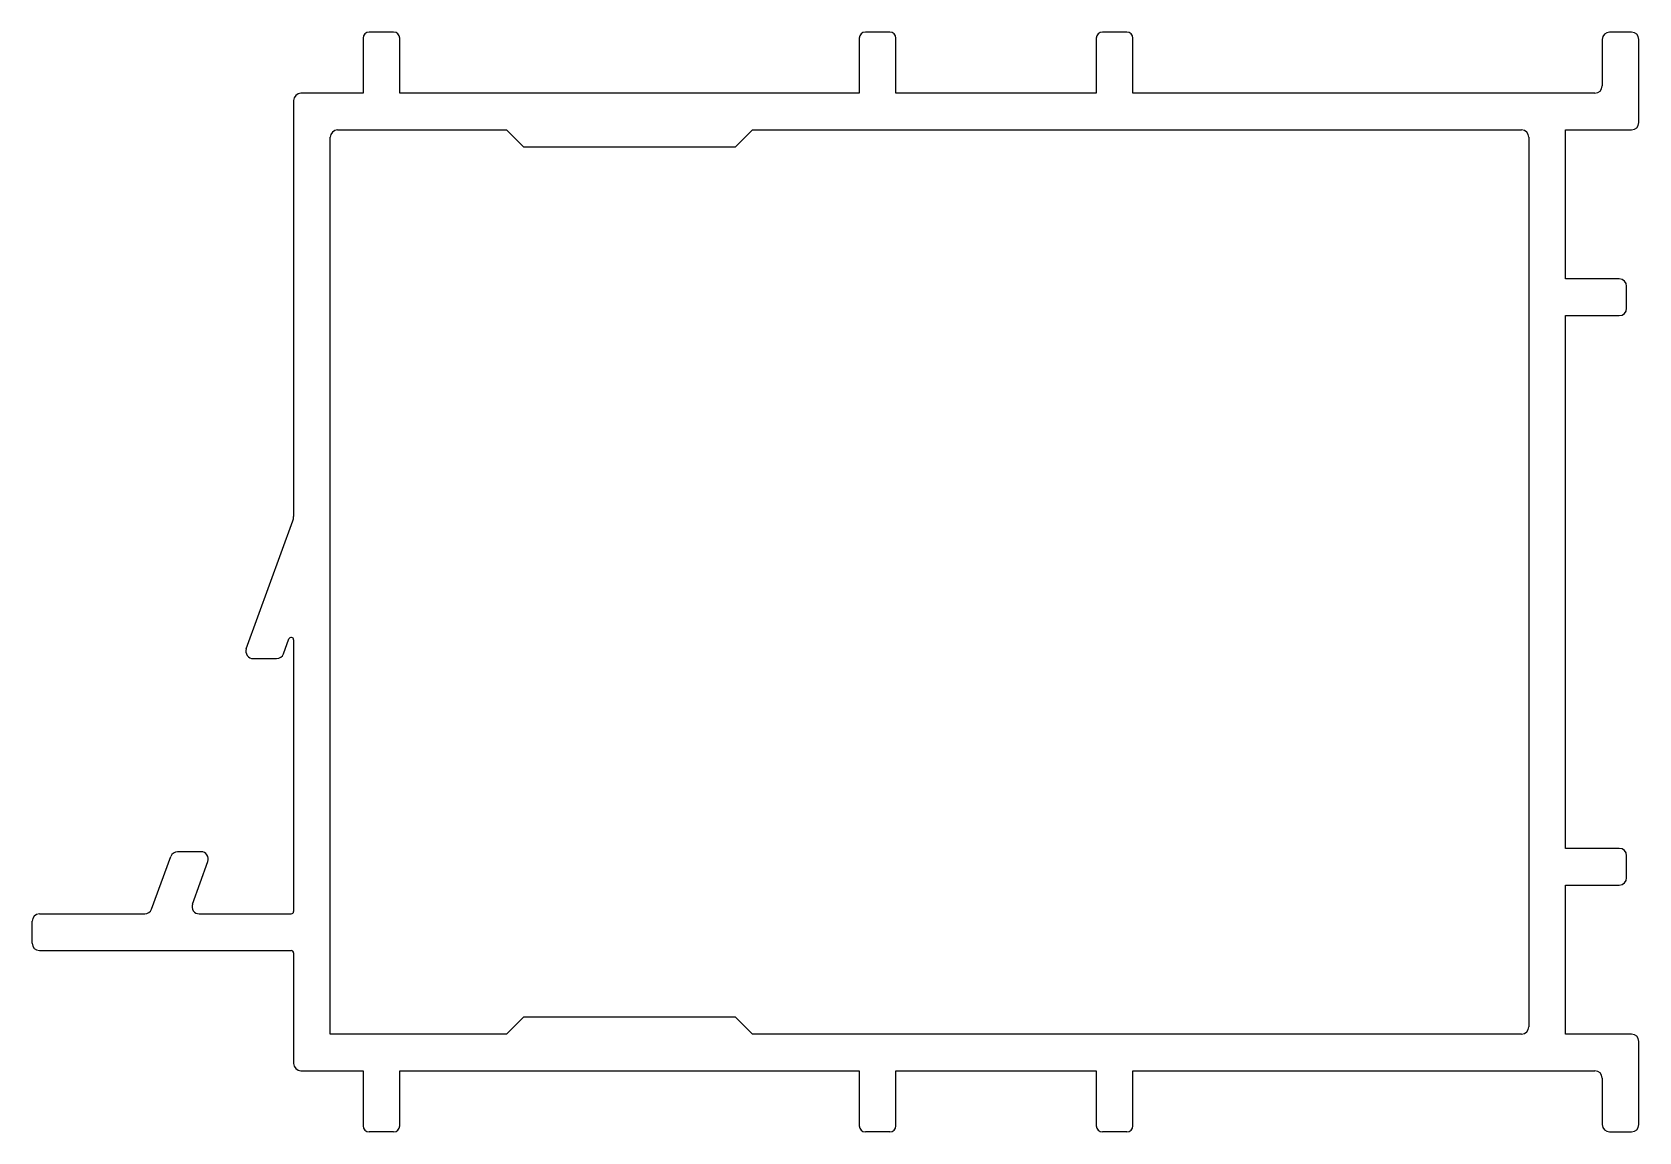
# Model space of a CAD drawing. Extents: x 1944.3 to 2010, y 2174.2 to 2219.2.
import ezdxf

# ---------------------------------------------------------------- set-up
doc = ezdxf.new("R2010")
doc.units = 0
doc.layers.get('0').update_dxf_attribs({"linetype": 'CONTINUOUS'})

msp = doc.modelspace()

# ---------------------------------------------------------------- linework, layer by layer
for p, q in [((1957.813, 2218.929), (1957.813, 2216.679)), ((1959.063, 2219.179), (1958.063, 2219.179)), ((1959.313, 2216.679), (1959.313, 2218.929)), ((1978.113, 2218.929), (1978.113, 2216.679)), ((1979.363, 2219.179), (1978.363, 2219.179)), ((1979.613, 2216.679), (1979.613, 2218.929)), ((1987.813, 2218.929), (1987.813, 2216.679)), ((1989.063, 2219.179), (1988.063, 2219.179)), ((1989.313, 2216.679), (1989.313, 2218.929)), ((2008.513, 2218.879), (2008.513, 2216.979)), ((2009.713, 2219.179), (2008.813, 2219.179)), ((2010.013, 2215.479), (2010.013, 2218.879)), ((1954.972, 2216.379), (1954.972, 2199.355)), ((1957.813, 2216.679), (1955.272, 2216.679)), ((1978.113, 2216.679), (1959.313, 2216.679)), ((1987.813, 2216.679), (1979.613, 2216.679)), ((2008.213, 2216.679), (1989.313, 2216.679)), ((1956.472, 2178.179), (1956.472, 2214.879)), ((1956.772, 2215.179), (1963.681, 2215.179)), ((1963.681, 2215.179), (1964.381, 2214.479)), ((1973.044, 2214.479), (1973.744, 2215.179)), ((1973.744, 2215.179), (2005.213, 2215.179)), ((2005.513, 2214.879), (2005.513, 2178.479)), ((2007.013, 2209.079), (2007.013, 2215.179)), ((2007.013, 2215.179), (2009.713, 2215.179)), ((1964.381, 2214.479), (1973.044, 2214.479)), ((2009.213, 2209.079), (2007.013, 2209.079)), ((2009.513, 2207.879), (2009.513, 2208.779)), ((2007.013, 2185.779), (2007.013, 2207.579)), ((2007.013, 2207.579), (2009.213, 2207.579)), ((1953.035, 2193.948), (1954.941, 2199.184)), ((1954.557, 2193.742), (1954.778, 2194.348)), ((1954.972, 2194.314), (1954.972, 2183.2)), ((1953.317, 2193.545), (1954.275, 2193.545)), ((1949.159, 2183.298), (1949.94, 2185.443)), ((1951.18, 2185.64), (1950.222, 2185.64)), ((1950.83, 2183.503), (1951.462, 2185.238)), ((2009.213, 2185.779), (2007.013, 2185.779)), ((2009.513, 2184.579), (2009.513, 2185.479)), ((2007.013, 2178.179), (2007.013, 2184.279)), ((2007.013, 2184.279), (2009.213, 2184.279)), ((1944.272, 2181.9), (1944.272, 2182.8)), ((1944.572, 2183.1), (1948.877, 2183.1)), ((1951.112, 2183.1), (1954.872, 2183.1)), ((1944.572, 2181.6), (1954.872, 2181.6)), ((1954.972, 2181.5), (1954.972, 2176.979)), ((1964.381, 2178.879), (1963.681, 2178.179)), ((1973.044, 2178.879), (1964.381, 2178.879)), ((1973.744, 2178.179), (1973.044, 2178.879)), ((1963.681, 2178.179), (1956.472, 2178.179)), ((2005.213, 2178.179), (1973.744, 2178.179)), ((2009.713, 2178.179), (2007.013, 2178.179)), ((2010.013, 2174.479), (2010.013, 2177.879)), ((1955.272, 2176.679), (1957.813, 2176.679)), ((1957.813, 2176.679), (1957.813, 2174.429)), ((1959.313, 2174.429), (1959.313, 2176.679)), ((1959.313, 2176.679), (1978.113, 2176.679)), ((1978.113, 2176.679), (1978.113, 2174.429)), ((1979.613, 2174.429), (1979.613, 2176.679)), ((1979.613, 2176.679), (1987.813, 2176.679)), ((1987.813, 2176.679), (1987.813, 2174.429)), ((1989.313, 2174.429), (1989.313, 2176.679)), ((1989.313, 2176.679), (2008.213, 2176.679)), ((2008.513, 2176.379), (2008.513, 2174.479)), ((1959.063, 2174.179), (1958.063, 2174.179)), ((1979.363, 2174.179), (1978.363, 2174.179)), ((1989.063, 2174.179), (1988.063, 2174.179)), ((2008.813, 2174.179), (2009.713, 2174.179))]:
    msp.add_line(p, q)
for centre, radius, start, end in [((1958.063, 2218.929), 0.25, 90, 180), ((1959.063, 2218.929), 0.25, 0, 90), ((1978.363, 2218.929), 0.25, 90, 180), ((1979.363, 2218.929), 0.25, 0, 90), ((1988.063, 2218.929), 0.25, 90, 180), ((1989.063, 2218.929), 0.25, 0, 90), ((2008.813, 2218.879), 0.3, 90, 180), ((2009.713, 2218.879), 0.3, 0, 90), ((2008.213, 2216.979), 0.3, 270, 0), ((1955.272, 2216.379), 0.3, 90, 180), ((2009.713, 2215.479), 0.3, 270, 0), ((1956.772, 2214.879), 0.3, 90, 180), ((2005.213, 2214.879), 0.3, 0, 90), ((2009.213, 2208.779), 0.3, 0, 90), ((2009.213, 2207.879), 0.3, 270, 0), ((1954.472, 2199.355), 0.5, 340, 0), ((1953.317, 2193.845), 0.3, 160, 270), ((1954.872, 2194.314), 0.1, 0, 160), ((1954.275, 2193.845), 0.3, 270, 340), ((1950.222, 2185.34), 0.3, 90, 160), ((1951.18, 2185.34), 0.3, 340, 90), ((2009.213, 2185.479), 0.3, 0, 90), ((2009.213, 2184.579), 0.3, 270, 0), ((1948.877, 2183.4), 0.3, 270, 340), ((1951.112, 2183.4), 0.3, 160, 270), ((1944.572, 2182.8), 0.3, 90, 180), ((1954.872, 2183.2), 0.1, 270, 360), ((1944.572, 2181.9), 0.3, 180, 270), ((1954.872, 2181.5), 0.1, 0, 90), ((2005.213, 2178.479), 0.3, 270, 360), ((2009.713, 2177.879), 0.3, 0, 90), ((1955.272, 2176.979), 0.3, 180, 270), ((2008.213, 2176.379), 0.3, 0, 90), ((1958.063, 2174.429), 0.25, 180, 270), ((1959.063, 2174.429), 0.25, 270, 0), ((1978.363, 2174.429), 0.25, 180, 270), ((1979.363, 2174.429), 0.25, 270, 0), ((1988.063, 2174.429), 0.25, 180, 270), ((1989.063, 2174.429), 0.25, 270, 0), ((2008.813, 2174.479), 0.3, 180, 270), ((2009.713, 2174.479), 0.3, 270, 360)]:
    msp.add_arc(centre, radius, start, end)

doc.saveas('drawing.dxf')
